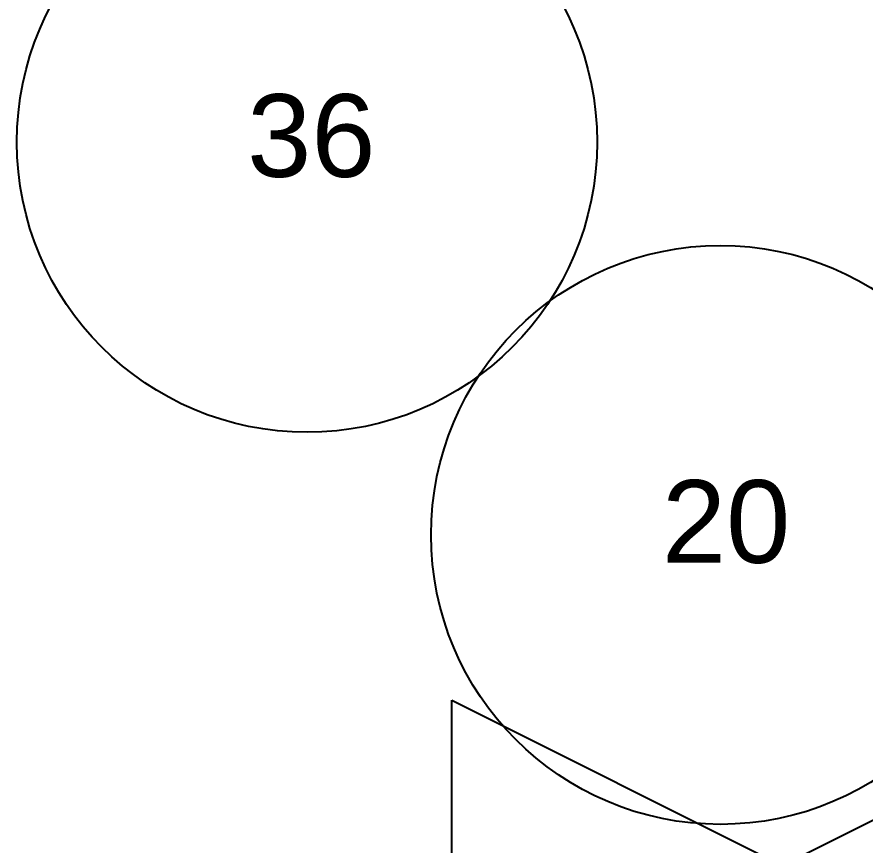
# Model space of a CAD drawing. Extents: x -3956 to 957, y -346 to 1886.
# Drawn here: x -2122.1 to -1999, y 370.7 to 490.9 of the extents above; entities that cross this region are included whole.
import ezdxf

# ---------------------------------------------------------------- set-up
doc = ezdxf.new("R2010")
doc.units = 0
doc.header["$LTSCALE"] = 36
doc.header["$MEASUREMENT"] = 0
doc.layers.add('P-HWC-N', color=2, linetype='Continuous')
doc.layers.add('P-HWC-N @ 768', color=2, linetype='Continuous')
doc.layers.add('P-SAN-DFU', color=7, linetype='Continuous', plot=False)
doc.styles.add('Arial', font='arial.ttf')

# ---------------------------------------------------------------- blocks, each defined once
blk = doc.blocks.new('*U91')
at = {"linetype": 'Continuous'}
blk.add_lwpolyline([(-0.21875, 0.03125), (-0.09375, -0.03125), (-0.09375, 0.03125), (-0.21875, -0.03125), (-0.21875, 0.03125)], dxfattribs=at)
blk = doc.blocks.new('*U1629')
at = {"layer": 'P-HWC-N @ 768', "xscale": 768, "yscale": 768, "zscale": 768}
blk.add_blockref('*U91', (-1891, 367.74), dxfattribs=at)

msp = doc.modelspace()

# ---------------------------------------------------------------- linework, layer by layer
at = {"layer": 'P-SAN-DFU'}
for centre, radius in [((-2080, 472.74), 42.11), ((-2020, 415.74), 42)]:
    msp.add_circle(centre, radius, dxfattribs=at)

# ---------------------------------------------------------------- block references
at = {"layer": 'P-HWC-N'}
msp.add_blockref('*U1629', (0, 0), dxfattribs=at)

# ---------------------------------------------------------------- texts
at = {"layer": 'P-SAN-DFU', "color": 3, "style": 'Arial'}
for s, p in [('36', (-2088.7, 467.69)), ('20', (-2028.49, 411.69))]:
    msp.add_text(s, height=12, dxfattribs=at).set_placement(p)

doc.saveas('drawing.dxf')
